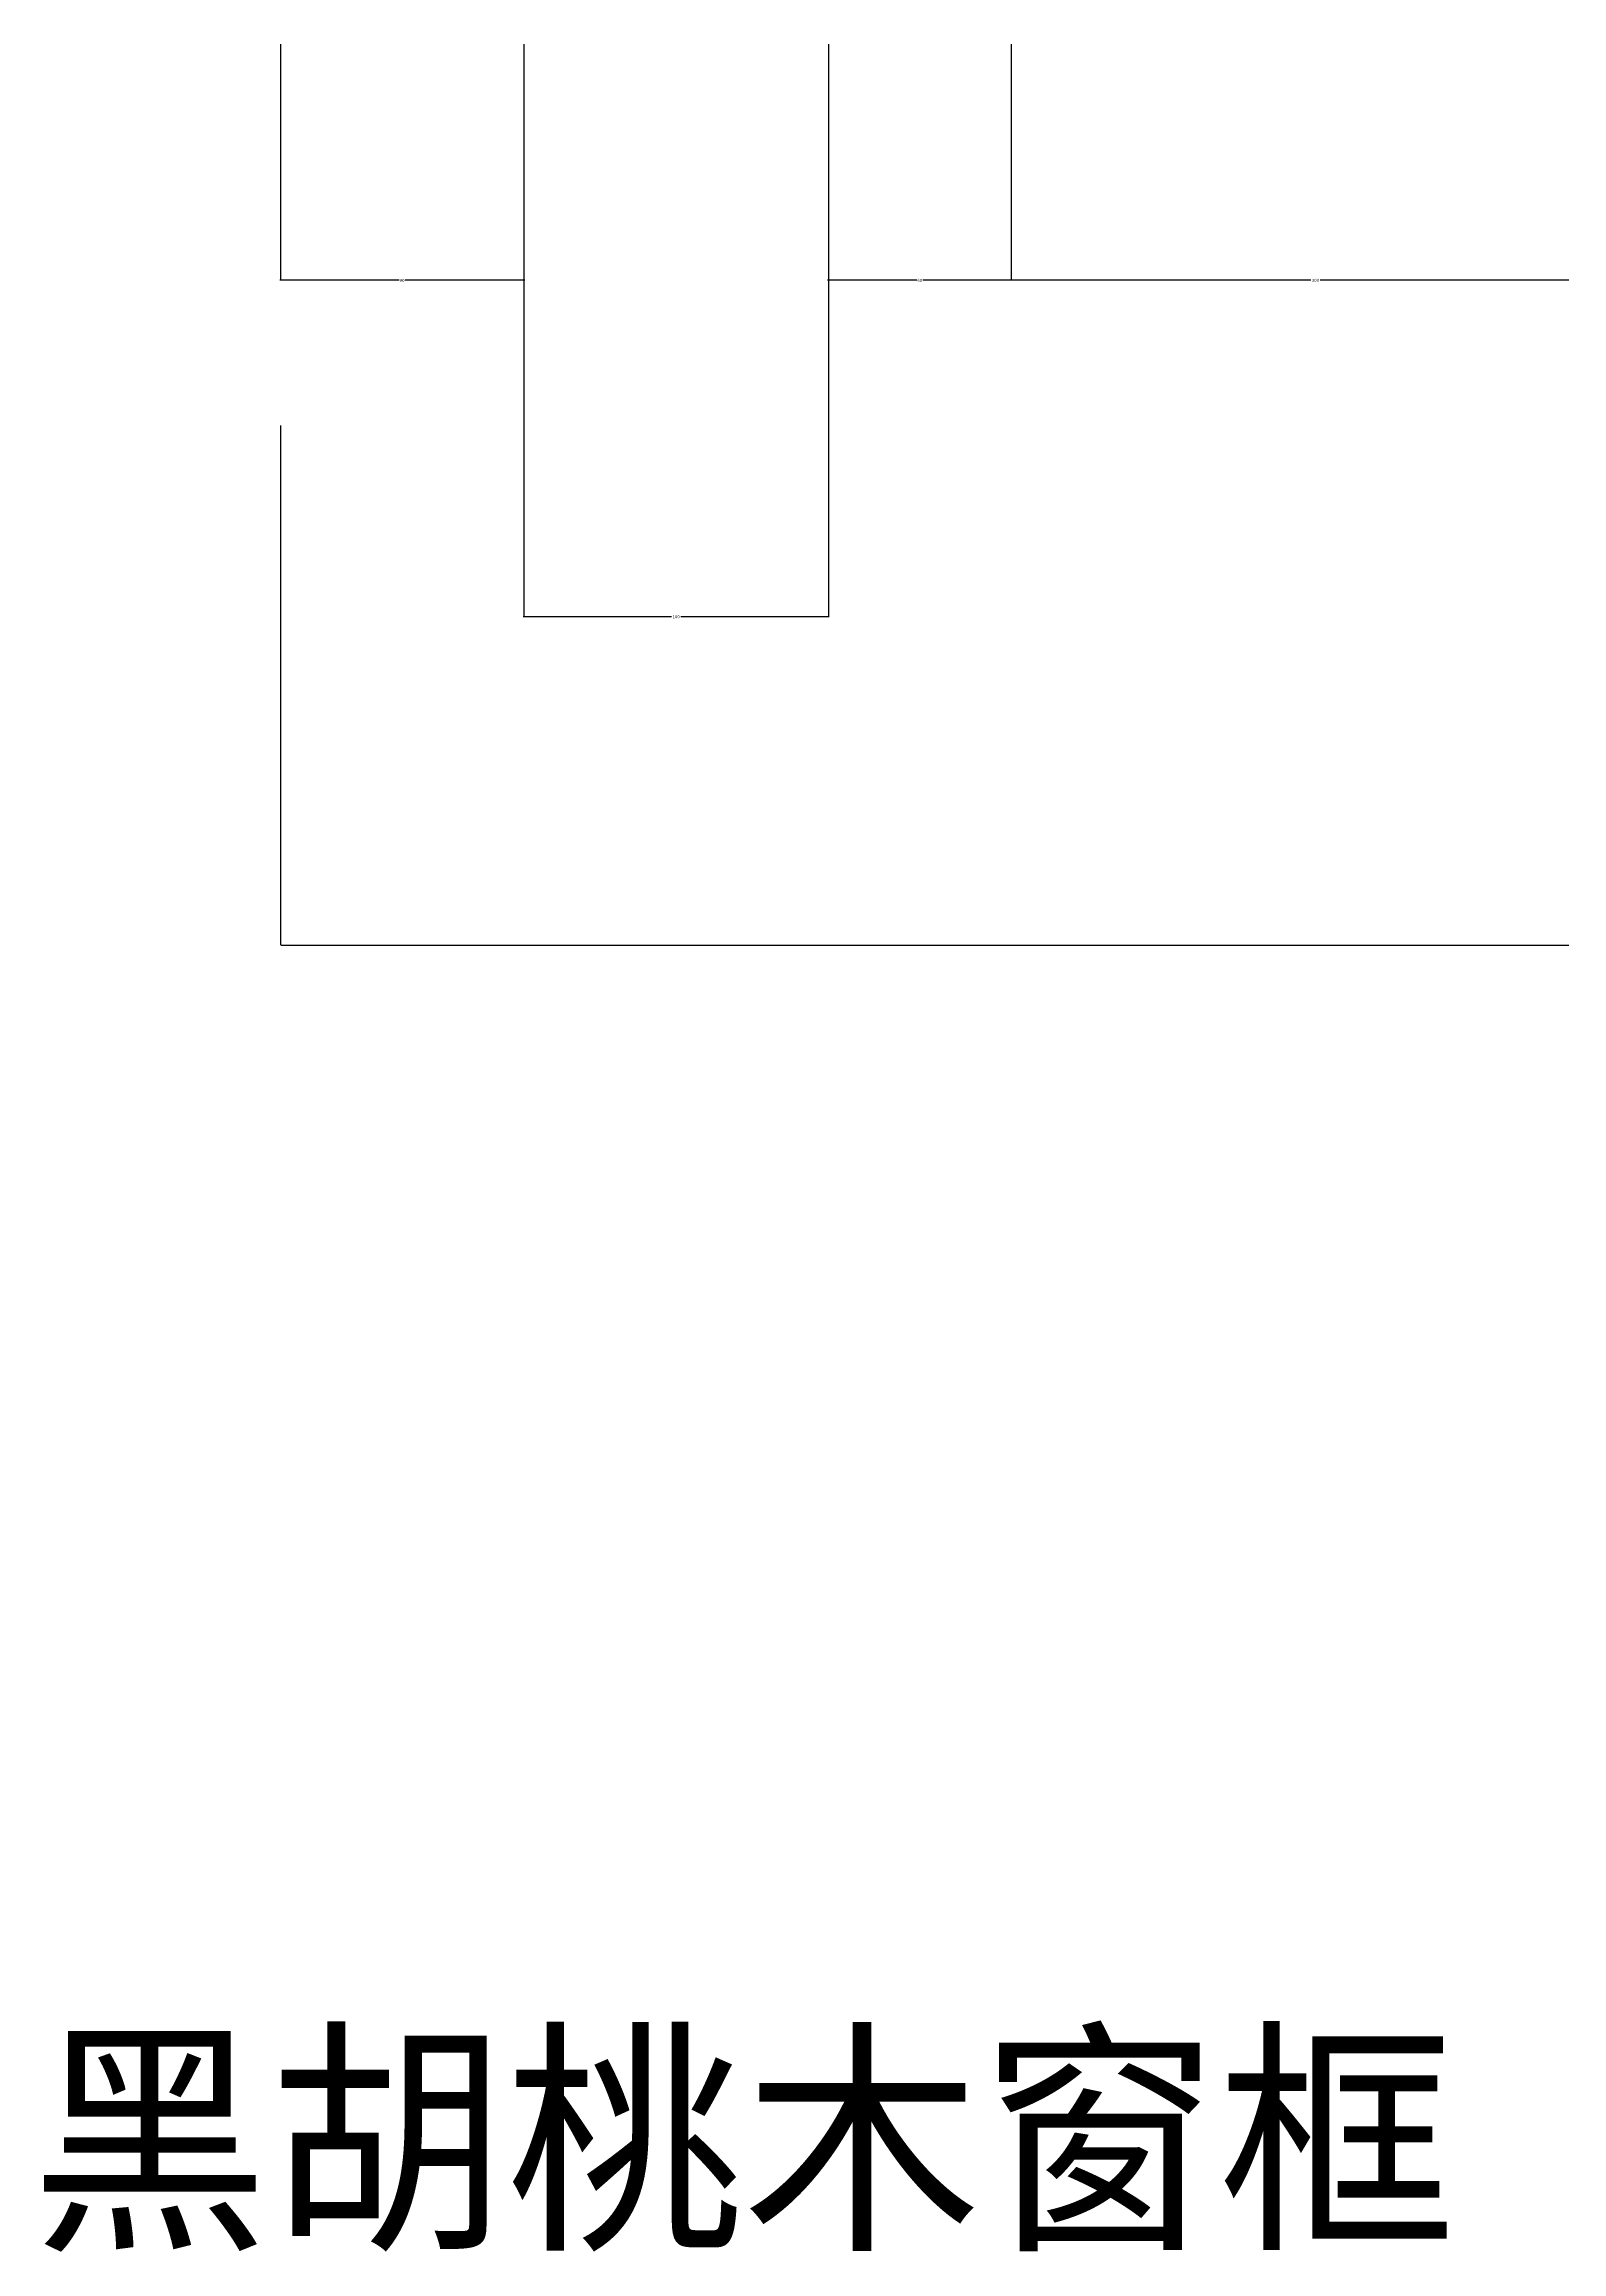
# Model space of a CAD drawing. Header units: metres. Extents: x 247 to 5330, y 146 to 7075.
# Drawn here: x 316 to 815, y 1671 to 2396 of the extents above; entities that cross this region are included whole.
import ezdxf

# ---------------------------------------------------------------- set-up
doc = ezdxf.new("R2010")
doc.units = ezdxf.units.M
doc.layers.add('DIM', color=3, linetype='Continuous')
doc.layers.add('TEXT', color=3, linetype='Continuous')
doc.dimstyles.get("Standard").update_dxf_attribs({"dimtxt": 2.5, "dimasz": 2.5, "dimexe": 1.25, "dimexo": 0.625, "dimtad": 1, "dimcen": 2.5, "dimazin": 3, "dimtfac": 1, "dimtmove": 0, "dimatfit": 3})

# ---------------------------------------------------------------- blocks, each defined once
blk = doc.blocks.new('*D4')
for p, q in [((393.78, 2271.08), (393.78, 2100.3)), ((3393.78, 2271.08), (3393.78, 2100.3)), ((394.03, 2100.3), (1891.78, 2100.3)), ((1895.78, 2100.3), (3393.53, 2100.3))]:
    blk.add_line(p, q)
at = {"layer": 'Defpoints'}
for p in [(393.78, 2271.08), (3393.78, 2271.08), (393.78, 2100.3)]:
    blk.add_point(p, dxfattribs=at)
at = {"layer": 'DIM', "insert": (1893.78, 2100.3), "char_height": 1, "attachment_point": 5}
blk.add_mtext('3000', dxfattribs=at)
blk = doc.blocks.new('*D26')
for p, q in [((473.78, 2396.27), (473.78, 2208.22)), ((573.78, 2396.27), (573.78, 2208.22)), ((522.28, 2208.22), (473.53, 2208.22)), ((574.03, 2208.22), (525.28, 2208.22))]:
    blk.add_line(p, q)
at = {"layer": 'Defpoints'}
for p in [(473.78, 2396.27), (573.78, 2396.27), (573.78, 2208.22)]:
    blk.add_point(p, dxfattribs=at)
at = {"layer": 'DIM', "insert": (523.78, 2208.22), "char_height": 1, "attachment_point": 5}
blk.add_mtext('100', dxfattribs=at)
blk = doc.blocks.new('*D27')
for p, q in [((573.78, 2396.27), (573.78, 2318.71)), ((633.78, 2396.27), (633.78, 2318.71)), ((602.78, 2318.71), (573.53, 2318.71)), ((634.03, 2318.71), (604.78, 2318.71))]:
    blk.add_line(p, q)
at = {"layer": 'Defpoints'}
for p in [(573.78, 2396.27), (633.78, 2396.27), (633.78, 2318.71)]:
    blk.add_point(p, dxfattribs=at)
at = {"layer": 'DIM', "insert": (603.78, 2318.71), "char_height": 1, "attachment_point": 5}
blk.add_mtext('60', dxfattribs=at)
blk = doc.blocks.new('*D28')
for p, q in [((393.78, 2396.27), (393.78, 2318.71)), ((473.78, 2396.27), (473.78, 2318.71)), ((432.78, 2318.71), (393.53, 2318.71)), ((474.03, 2318.71), (434.78, 2318.71))]:
    blk.add_line(p, q)
at = {"layer": 'Defpoints'}
for p in [(393.78, 2396.27), (473.78, 2396.27), (473.78, 2318.71)]:
    blk.add_point(p, dxfattribs=at)
at = {"layer": 'DIM', "insert": (433.78, 2318.71), "char_height": 1, "attachment_point": 5}
blk.add_mtext('80', dxfattribs=at)
blk = doc.blocks.new('*D29')
for p, q in [((633.78, 2396.27), (633.78, 2318.71)), ((833.78, 2396.27), (833.78, 2318.71)), ((732.28, 2318.71), (633.53, 2318.71)), ((834.03, 2318.71), (735.28, 2318.71))]:
    blk.add_line(p, q)
at = {"layer": 'Defpoints'}
for p in [(633.78, 2396.27), (833.78, 2396.27), (833.78, 2318.71)]:
    blk.add_point(p, dxfattribs=at)
at = {"layer": 'DIM', "insert": (733.78, 2318.71), "char_height": 1, "attachment_point": 5}
blk.add_mtext('200', dxfattribs=at)

msp = doc.modelspace()

# ---------------------------------------------------------------- texts
at = {"layer": 'TEXT'}
msp.add_text('黑胡桃木窗框', height=60, dxfattribs=at).set_placement((311.87, 1678.08))

# ---------------------------------------------------------------- dimensions: what is measured, and where the dimension line sits
at = {"layer": 'DIM'}
for base, p1, p2, picture, middle in [((473.78, 2318.71), (473.78, 2396.27), (393.78, 2396.27), '*D28', (433.78, 2318.71)), ((573.78, 2208.22), (573.78, 2396.27), (473.78, 2396.27), '*D26', (523.78, 2208.22)), ((633.78, 2318.71), (633.78, 2396.27), (573.78, 2396.27), '*D27', (603.78, 2318.71)), ((833.78, 2318.71), (833.78, 2396.27), (633.78, 2396.27), '*D29', (733.78, 2318.71)), ((393.78, 2100.3), (393.78, 2271.08), (3393.78, 2271.08), '*D4', (1893.78, 2100.3))]:
    dim = msp.add_linear_dim(base=base, p1=p1, p2=p2, dimstyle='Standard', dxfattribs=at)
    dim.commit()
    dim.dimension.update_dxf_attribs({"geometry": picture, "text_midpoint": middle})

doc.saveas('drawing.dxf')
